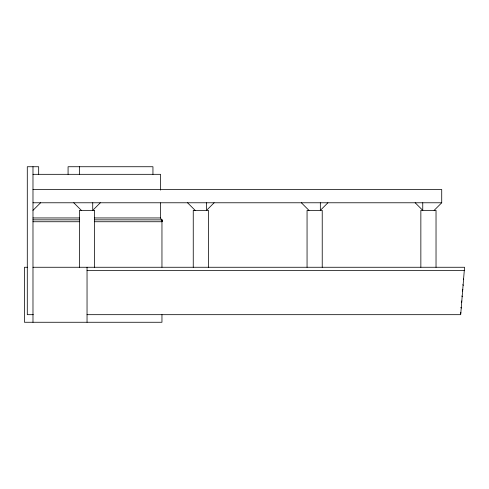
<?xml version="1.0" encoding="UTF-8"?>
<svg xmlns="http://www.w3.org/2000/svg" width="489" height="489" viewBox="0 0 489 489"><rect width="100%" height="100%" fill="white"/><g stroke="black" fill="none" stroke-linecap="round" stroke-linejoin="round"><path stroke-width="0.73" d="M32.983 267.263L464.55 267.263L460.693 314.678L87.042 314.678M161.725 221.706C163.809 220.851 160.374 217.953 161.486 221.706C162.696 221.835 162.678 219.775 161.486 219.842L160.539 217.947L160.539 202.904M161.547 221.706L161.486 219.842L162.305 220.79L161.7 221.706L162.134 220.545L161.486 219.842L161.945 220.545L161.608 221.706M462.881 289.641L462.349 290.313L462.759 291.059M461.891 300.979L461.353 301.646L461.769 302.398M460.901 312.318L460.363 312.984L460.772 313.736M32.983 210.362L40.569 202.776M100.318 202.776L92.733 210.362L92.733 202.776M214.115 202.776L206.529 210.362L206.529 202.776M327.917 202.776L320.332 210.362L320.332 202.776M434.134 210.362L441.72 202.776L441.72 189.494L32.983 189.494M32.983 174.322L160.539 174.322L160.539 190.117M32.983 202.776L441.72 202.776M32.983 217.947L79.579 217.947M94.609 217.947L160.539 217.947M32.983 219.842L79.456 219.842M94.573 219.842L161.725 219.873M161.486 219.971L161.957 219.971M161.486 220.123L162.152 220.123M161.486 220.319L162.305 220.319M161.486 220.545L162.403 220.545M161.486 220.79L162.434 220.79M161.486 221.034L162.403 221.034M161.486 221.266L162.305 221.266M161.486 221.462L162.152 221.462M161.486 221.615L161.957 221.615M32.983 221.737L79.456 221.737M94.732 221.737L161.957 221.737L161.957 267.263M27.494 267.263L24.45 267.263L24.45 322.263L161.957 322.263L161.957 314.678M87.042 270.582L464.55 270.582M33.362 314.678L27.292 314.678L27.292 166.737L38.674 166.737L38.674 174.335M415.167 202.776L422.753 210.362L422.753 202.776M301.365 202.776L308.95 210.362M187.562 202.776L195.148 210.362M73.766 202.776L81.351 210.362M463.34 278.974L463.749 279.726M462.845 284.641L463.254 285.393M461.854 295.979L462.264 296.731M460.858 307.318L461.268 308.064M436.029 267.263L436.029 210.362L420.852 210.362L420.852 267.263M322.227 267.263L322.227 210.362L307.055 210.362L307.055 267.263M208.43 267.263L208.43 210.362L193.253 210.362L193.253 267.263M152.947 174.322L152.947 166.737L68.075 166.737L68.075 174.335M94.628 267.263L94.628 210.362L79.456 210.362L79.456 267.263M87.042 267.263L87.042 322.263M79.456 166.737L79.456 174.322M32.983 166.737L32.983 322.263"/></g></svg>
